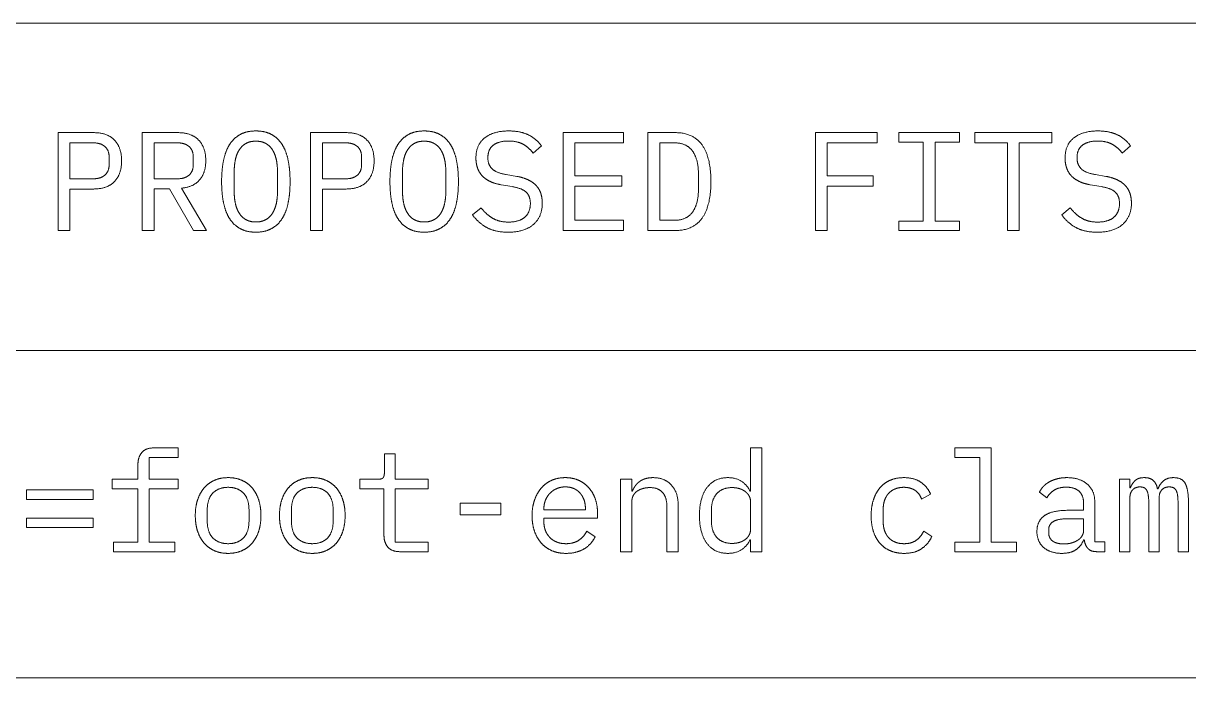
# Model space of a CAD drawing. Header units: millimetres. Extents: x 25 to 584, y 11 to 410.
# Drawn here: x 507.06 to 531.99, y 121.35 to 135.35 of the extents above; entities that cross this region are included whole.
import ezdxf

# ---------------------------------------------------------------- set-up
doc = ezdxf.new("R2010")
doc.units = ezdxf.units.MM
doc.layers.add('dims', color=7, linetype='Continuous', lineweight=5)

msp = doc.modelspace()

# ---------------------------------------------------------------- linework, layer by layer
at = {"layer": 'dims'}
for p, q in [((432.22, 135.35), (566.75, 135.35)), ((507.807, 133.011), (507.807, 130.917)), ((508.569, 133.011), (507.807, 133.011)), ((509.607, 133.011), (509.607, 130.917)), ((510.369, 133.011), (509.607, 133.011)), ((513.207, 133.011), (513.207, 130.917)), ((513.969, 133.011), (513.207, 133.011)), ((518.607, 133.011), (518.607, 130.917)), ((519.897, 133.011), (518.607, 133.011)), ((519.897, 132.792), (519.897, 133.011)), ((520.422, 133.011), (520.422, 130.917)), ((521.007, 133.011), (520.422, 133.011)), ((524.007, 133.011), (524.007, 130.917)), ((525.327, 133.011), (524.007, 133.011)), ((525.327, 132.792), (525.327, 133.011)), ((525.789, 133.011), (525.789, 132.81)), ((527.085, 133.011), (525.789, 133.011)), ((527.085, 132.81), (527.085, 133.011)), ((527.412, 133.011), (527.412, 132.792)), ((529.062, 133.011), (527.412, 133.011)), ((529.062, 132.792), (529.062, 133.011)), ((508.059, 132.024), (508.059, 132.792)), ((508.059, 132.792), (508.563, 132.792)), ((509.859, 132.792), (510.363, 132.792)), ((509.859, 132.024), (509.859, 132.792)), ((513.459, 132.024), (513.459, 132.792)), ((513.459, 132.792), (513.963, 132.792)), ((517.968, 132.573), (518.145, 132.726)), ((518.859, 132.792), (519.897, 132.792)), ((518.859, 132.087), (518.859, 132.792)), ((520.674, 132.792), (520.995, 132.792)), ((520.674, 131.136), (520.674, 132.792)), ((524.259, 132.792), (525.327, 132.792)), ((524.259, 132.087), (524.259, 132.792)), ((525.789, 132.81), (526.311, 132.81)), ((526.311, 132.81), (526.311, 131.118)), ((526.563, 132.81), (527.085, 132.81)), ((526.563, 131.118), (526.563, 132.81)), ((527.412, 132.792), (528.111, 132.792)), ((528.111, 132.792), (528.111, 130.917)), ((528.363, 132.792), (529.062, 132.792)), ((528.363, 130.917), (528.363, 132.792)), ((530.568, 132.573), (530.745, 132.726)), ((508.899, 132.486), (508.899, 132.33)), ((510.699, 132.486), (510.699, 132.33)), ((514.299, 132.486), (514.299, 132.33)), ((511.572, 131.793), (511.572, 132.135)), ((512.502, 132.135), (512.502, 131.793)), ((515.172, 131.793), (515.172, 132.135)), ((516.102, 132.135), (516.102, 131.793)), ((517.617, 132.075), (517.392, 132.114)), ((521.502, 132.126), (521.502, 131.802)), ((530.217, 132.075), (529.992, 132.114)), ((508.563, 132.024), (508.059, 132.024)), ((510.363, 132.024), (509.859, 132.024)), ((513.963, 132.024), (513.459, 132.024)), ((517.284, 131.895), (517.518, 131.856)), ((519.861, 132.087), (518.859, 132.087)), ((518.859, 131.868), (519.861, 131.868)), ((518.859, 131.136), (518.859, 131.868)), ((519.861, 131.868), (519.861, 132.087)), ((525.237, 132.087), (524.259, 132.087)), ((524.259, 131.868), (525.237, 131.868)), ((524.259, 130.917), (524.259, 131.868)), ((525.237, 131.868), (525.237, 132.087)), ((529.884, 131.895), (530.118, 131.856)), ((508.059, 131.805), (508.569, 131.805)), ((508.059, 130.917), (508.059, 131.805)), ((509.859, 130.917), (509.859, 131.811)), ((509.859, 131.811), (510.192, 131.811)), ((510.192, 131.811), (510.702, 130.917)), ((510.984, 130.917), (510.45, 131.823)), ((513.459, 131.805), (513.969, 131.805)), ((513.459, 130.917), (513.459, 131.805)), ((516.855, 131.4), (516.672, 131.25)), ((529.455, 131.4), (529.272, 131.25)), ((519.897, 131.136), (518.859, 131.136)), ((519.897, 130.917), (519.897, 131.136)), ((520.995, 131.136), (520.674, 131.136)), ((525.789, 131.118), (525.789, 130.917)), ((526.311, 131.118), (525.789, 131.118)), ((527.085, 131.118), (526.563, 131.118)), ((527.085, 130.917), (527.085, 131.118)), ((507.807, 130.917), (508.059, 130.917)), ((509.607, 130.917), (509.859, 130.917)), ((510.702, 130.917), (510.984, 130.917)), ((513.207, 130.917), (513.459, 130.917)), ((518.607, 130.917), (519.897, 130.917)), ((520.422, 130.917), (521.007, 130.917)), ((524.007, 130.917), (524.259, 130.917)), ((525.789, 130.917), (527.085, 130.917)), ((528.111, 130.917), (528.363, 130.917)), ((432.22, 128.35), (566.75, 128.35)), ((510.376, 126.266), (509.857, 126.266)), ((510.376, 126.062), (510.376, 126.266)), ((514.786, 126.14), (514.786, 125.735)), ((515.017, 126.14), (514.786, 126.14)), ((515.017, 125.594), (515.017, 126.14)), ((522.619, 126.266), (522.619, 125.342)), ((522.859, 126.266), (522.619, 126.266)), ((522.859, 124.046), (522.859, 126.266)), ((526.984, 126.266), (526.984, 126.062)), ((527.764, 126.266), (526.984, 126.266)), ((527.764, 124.25), (527.764, 126.266)), ((509.515, 125.912), (509.515, 125.594)), ((509.755, 126.062), (510.376, 126.062)), ((509.755, 125.594), (509.755, 126.062)), ((526.984, 126.062), (527.524, 126.062)), ((527.524, 126.062), (527.524, 124.25)), ((508.964, 125.594), (508.964, 125.39)), ((509.515, 125.594), (508.964, 125.594)), ((508.964, 125.39), (509.515, 125.39)), ((509.515, 125.39), (509.515, 124.25)), ((510.376, 125.594), (509.755, 125.594)), ((509.755, 125.39), (510.376, 125.39)), ((509.755, 124.25), (509.755, 125.39)), ((510.376, 125.39), (510.376, 125.594)), ((514.261, 125.594), (514.261, 125.39)), ((514.645, 125.594), (514.261, 125.594)), ((514.261, 125.39), (514.777, 125.39)), ((514.777, 125.39), (514.777, 124.4)), ((515.722, 125.594), (515.017, 125.594)), ((515.017, 125.39), (515.722, 125.39)), ((515.017, 124.25), (515.017, 125.39)), ((515.722, 125.39), (515.722, 125.594)), ((519.839, 125.594), (519.839, 124.046)), ((520.079, 125.594), (519.839, 125.594)), ((520.079, 125.342), (520.079, 125.594)), ((530.506, 125.594), (530.506, 124.046)), ((530.729, 125.594), (530.506, 125.594)), ((530.729, 125.414), (530.729, 125.594)), ((530.74, 125.414), (530.729, 125.414)), ((531.329, 125.387), (531.319, 125.387)), ((507.13, 125.366), (507.13, 125.162)), ((508.559, 125.366), (507.13, 125.366)), ((507.13, 125.162), (508.559, 125.162)), ((508.559, 125.162), (508.559, 125.366)), ((520.09, 125.342), (520.079, 125.342)), ((520.079, 124.046), (520.079, 125.12)), ((522.619, 125.342), (522.607, 125.342)), ((526.276, 125.171), (526.469, 125.273)), ((528.794, 125.318), (528.955, 125.198)), ((530.729, 124.046), (530.729, 125.183)), ((531.355, 124.046), (531.355, 125.183)), ((531.982, 124.046), (531.982, 125.12)), ((510.997, 124.709), (510.997, 124.931)), ((511.891, 124.931), (511.891, 124.709)), ((512.797, 124.709), (512.797, 124.931)), ((513.691, 124.931), (513.691, 124.709)), ((516.409, 125.084), (516.409, 124.832)), ((517.279, 125.084), (516.409, 125.084)), ((517.279, 124.832), (517.279, 125.084)), ((518.197, 124.94), (518.197, 124.961)), ((519.085, 124.94), (518.197, 124.94)), ((519.085, 124.973), (519.085, 124.94)), ((519.344, 124.76), (519.344, 124.874)), ((520.829, 124.997), (520.829, 124.046)), ((521.069, 124.046), (521.069, 125.039)), ((521.782, 124.688), (521.782, 124.952)), ((522.619, 125.099), (522.619, 124.541)), ((525.454, 124.688), (525.454, 124.952)), ((529.739, 124.931), (529.409, 124.931)), ((529.739, 125.084), (529.739, 124.931)), ((529.979, 124.256), (529.979, 125.108)), ((531.134, 125.081), (531.134, 124.046)), ((531.76, 125.081), (531.76, 124.046)), ((507.13, 124.766), (507.13, 124.562)), ((508.559, 124.766), (507.13, 124.766)), ((508.559, 124.562), (508.559, 124.766)), ((516.409, 124.832), (517.279, 124.832)), ((518.197, 124.76), (519.344, 124.76)), ((518.197, 124.688), (518.197, 124.76)), ((529.409, 124.751), (529.739, 124.751)), ((529.739, 124.751), (529.739, 124.496)), ((507.13, 124.562), (508.559, 124.562)), ((519.292, 124.367), (519.115, 124.487)), ((526.492, 124.37), (526.321, 124.487)), ((528.994, 124.454), (528.994, 124.517)), ((508.994, 124.25), (508.994, 124.046)), ((509.515, 124.25), (508.994, 124.25)), ((510.307, 124.25), (509.755, 124.25)), ((510.307, 124.046), (510.307, 124.25)), ((515.722, 124.25), (515.017, 124.25)), ((515.722, 124.046), (515.722, 124.25)), ((522.607, 124.298), (522.619, 124.298)), ((522.619, 124.298), (522.619, 124.046)), ((526.984, 124.25), (526.984, 124.046)), ((527.524, 124.25), (526.984, 124.25)), ((528.304, 124.25), (527.764, 124.25)), ((528.304, 124.046), (528.304, 124.25)), ((529.739, 124.298), (529.754, 124.298)), ((530.194, 124.256), (529.979, 124.256)), ((530.194, 124.046), (530.194, 124.256)), ((508.994, 124.046), (510.307, 124.046)), ((515.119, 124.046), (515.722, 124.046)), ((519.839, 124.046), (520.079, 124.046)), ((520.829, 124.046), (521.069, 124.046)), ((522.619, 124.046), (522.859, 124.046)), ((526.984, 124.046), (528.304, 124.046)), ((530.029, 124.046), (530.194, 124.046)), ((530.506, 124.046), (530.729, 124.046)), ((531.134, 124.046), (531.355, 124.046)), ((531.76, 124.046), (531.982, 124.046)), ((432.22, 121.35), (566.75, 121.35))]:
    msp.add_line(p, q, dxfattribs=at)
for points in [[(508.569, 133.011), (508.86, 133.011), (509.013, 132.852)], [(509.013, 132.852), (509.166, 132.693), (509.166, 132.408)], [(510.369, 133.011), (510.66, 133.011), (510.813, 132.852)], [(510.813, 132.852), (510.966, 132.693), (510.966, 132.408)], [(511.479, 132.762), (511.569, 132.9), (511.707, 132.974)], [(511.707, 132.974), (511.845, 133.047), (512.037, 133.047)], [(512.037, 133.047), (512.229, 133.047), (512.367, 132.974)], [(512.367, 132.974), (512.505, 132.9), (512.595, 132.762)], [(513.969, 133.011), (514.26, 133.011), (514.413, 132.852)], [(514.413, 132.852), (514.566, 132.693), (514.566, 132.408)], [(515.079, 132.762), (515.169, 132.9), (515.307, 132.974)], [(515.307, 132.974), (515.445, 133.047), (515.637, 133.047)], [(515.637, 133.047), (515.829, 133.047), (515.967, 132.974)], [(515.967, 132.974), (516.105, 132.9), (516.195, 132.762)], [(516.744, 132.465), (516.744, 132.753), (516.933, 132.9)], [(516.933, 132.9), (517.122, 133.047), (517.443, 133.047)], [(517.443, 133.047), (517.695, 133.047), (517.867, 132.963)], [(517.867, 132.963), (518.04, 132.879), (518.145, 132.726)], [(521.007, 133.011), (521.391, 133.011), (521.58, 132.747)], [(529.344, 132.465), (529.344, 132.753), (529.533, 132.9)], [(529.533, 132.9), (529.722, 133.047), (530.043, 133.047)], [(530.043, 133.047), (530.295, 133.047), (530.467, 132.963)], [(530.467, 132.963), (530.64, 132.879), (530.745, 132.726)], [(508.811, 132.712), (508.722, 132.792), (508.563, 132.792)], [(508.899, 132.486), (508.899, 132.633), (508.811, 132.712)], [(510.611, 132.712), (510.522, 132.792), (510.363, 132.792)], [(510.699, 132.486), (510.699, 132.633), (510.611, 132.712)], [(511.347, 132.422), (511.389, 132.624), (511.479, 132.762)], [(511.68, 132.639), (511.623, 132.549), (511.597, 132.42)], [(511.824, 132.779), (511.737, 132.729), (511.68, 132.639)], [(512.037, 132.828), (511.911, 132.828), (511.824, 132.779)], [(512.25, 132.779), (512.163, 132.828), (512.037, 132.828)], [(512.394, 132.639), (512.337, 132.729), (512.25, 132.779)], [(512.477, 132.42), (512.451, 132.549), (512.394, 132.639)], [(512.595, 132.762), (512.685, 132.624), (512.727, 132.422)], [(514.211, 132.712), (514.122, 132.792), (513.963, 132.792)], [(514.299, 132.486), (514.299, 132.633), (514.211, 132.712)], [(514.947, 132.422), (514.989, 132.624), (515.079, 132.762)], [(515.28, 132.639), (515.223, 132.549), (515.197, 132.42)], [(515.424, 132.779), (515.337, 132.729), (515.28, 132.639)], [(515.637, 132.828), (515.511, 132.828), (515.424, 132.779)], [(515.85, 132.779), (515.763, 132.828), (515.637, 132.828)], [(515.994, 132.639), (515.937, 132.729), (515.85, 132.779)], [(516.077, 132.42), (516.051, 132.549), (515.994, 132.639)], [(516.195, 132.762), (516.285, 132.624), (516.327, 132.422)], [(517.113, 132.741), (516.999, 132.651), (516.999, 132.471)], [(517.44, 132.831), (517.227, 132.831), (517.113, 132.741)], [(517.758, 132.759), (517.635, 132.831), (517.44, 132.831)], [(517.968, 132.573), (517.881, 132.687), (517.758, 132.759)], [(521.375, 132.618), (521.247, 132.792), (520.995, 132.792)], [(521.502, 132.126), (521.502, 132.444), (521.375, 132.618)], [(521.58, 132.747), (521.769, 132.483), (521.769, 131.964)], [(529.713, 132.741), (529.599, 132.651), (529.599, 132.471)], [(530.04, 132.831), (529.827, 132.831), (529.713, 132.741)], [(530.358, 132.759), (530.235, 132.831), (530.04, 132.831)], [(530.568, 132.573), (530.481, 132.687), (530.358, 132.759)], [(509.166, 132.408), (509.166, 132.123), (509.013, 131.964)], [(510.966, 132.408), (510.966, 132.153), (510.834, 132)], [(511.305, 131.964), (511.305, 132.219), (511.347, 132.422)], [(511.597, 132.42), (511.572, 132.291), (511.572, 132.135)], [(512.502, 132.135), (512.502, 132.291), (512.477, 132.42)], [(512.727, 132.422), (512.769, 132.219), (512.769, 131.964)], [(514.566, 132.408), (514.566, 132.123), (514.413, 131.964)], [(514.905, 131.964), (514.905, 132.219), (514.947, 132.422)], [(515.197, 132.42), (515.172, 132.291), (515.172, 132.135)], [(516.102, 132.135), (516.102, 132.291), (516.077, 132.42)], [(516.327, 132.422), (516.369, 132.219), (516.369, 131.964)], [(516.771, 132.275), (516.744, 132.366), (516.744, 132.465)], [(516.999, 132.471), (516.999, 132.33), (517.085, 132.241)], [(529.371, 132.275), (529.344, 132.366), (529.344, 132.465)], [(529.599, 132.471), (529.599, 132.33), (529.685, 132.241)], [(508.563, 132.024), (508.722, 132.024), (508.811, 132.104)], [(508.811, 132.104), (508.899, 132.183), (508.899, 132.33)], [(510.363, 132.024), (510.522, 132.024), (510.611, 132.104)], [(510.611, 132.104), (510.699, 132.183), (510.699, 132.33)], [(513.963, 132.024), (514.122, 132.024), (514.211, 132.104)], [(514.211, 132.104), (514.299, 132.183), (514.299, 132.33)], [(516.861, 132.106), (516.798, 132.183), (516.771, 132.275)], [(517.028, 131.976), (516.924, 132.03), (516.861, 132.106)], [(517.085, 132.241), (517.17, 132.153), (517.392, 132.114)], [(529.461, 132.106), (529.398, 132.183), (529.371, 132.275)], [(529.628, 131.976), (529.524, 132.03), (529.461, 132.106)], [(529.685, 132.241), (529.77, 132.153), (529.992, 132.114)], [(509.013, 131.964), (508.86, 131.805), (508.569, 131.805)], [(510.834, 132), (510.702, 131.847), (510.45, 131.823)], [(511.347, 131.505), (511.305, 131.706), (511.305, 131.964)], [(512.769, 131.964), (512.769, 131.706), (512.727, 131.505)], [(514.413, 131.964), (514.26, 131.805), (513.969, 131.805)], [(514.947, 131.505), (514.905, 131.706), (514.905, 131.964)], [(516.369, 131.964), (516.369, 131.706), (516.327, 131.505)], [(517.284, 131.895), (517.131, 131.922), (517.028, 131.976)], [(517.821, 131.735), (517.734, 131.82), (517.518, 131.856)], [(517.617, 132.075), (517.77, 132.048), (517.875, 131.994)], [(517.875, 131.994), (517.98, 131.94), (518.045, 131.865)], [(518.045, 131.865), (518.109, 131.79), (518.136, 131.697)], [(521.769, 131.964), (521.769, 131.445), (521.58, 131.181)], [(529.884, 131.895), (529.731, 131.922), (529.628, 131.976)], [(530.421, 131.735), (530.334, 131.82), (530.118, 131.856)], [(530.217, 132.075), (530.37, 132.048), (530.475, 131.994)], [(530.475, 131.994), (530.58, 131.94), (530.645, 131.865)], [(530.645, 131.865), (530.709, 131.79), (530.736, 131.697)], [(511.572, 131.793), (511.572, 131.634), (511.597, 131.507)], [(512.477, 131.507), (512.502, 131.634), (512.502, 131.793)], [(515.172, 131.793), (515.172, 131.634), (515.197, 131.507)], [(516.077, 131.507), (516.102, 131.634), (516.102, 131.793)], [(517.908, 131.496), (517.908, 131.649), (517.821, 131.735)], [(518.136, 131.697), (518.163, 131.604), (518.163, 131.502)], [(521.375, 131.31), (521.502, 131.484), (521.502, 131.802)], [(530.508, 131.496), (530.508, 131.649), (530.421, 131.735)], [(530.736, 131.697), (530.763, 131.604), (530.763, 131.502)], [(511.479, 131.166), (511.389, 131.304), (511.347, 131.505)], [(511.597, 131.507), (511.623, 131.379), (511.68, 131.289)], [(512.394, 131.289), (512.451, 131.379), (512.477, 131.507)], [(512.727, 131.505), (512.685, 131.304), (512.595, 131.166)], [(515.079, 131.166), (514.989, 131.304), (514.947, 131.505)], [(515.197, 131.507), (515.223, 131.379), (515.28, 131.289)], [(515.994, 131.289), (516.051, 131.379), (516.077, 131.507)], [(516.327, 131.505), (516.285, 131.304), (516.195, 131.166)], [(516.855, 131.4), (516.978, 131.247), (517.115, 131.172)], [(517.788, 131.202), (517.908, 131.307), (517.908, 131.496)], [(518.163, 131.502), (518.163, 131.211), (517.972, 131.046)], [(529.455, 131.4), (529.578, 131.247), (529.715, 131.172)], [(530.388, 131.202), (530.508, 131.307), (530.508, 131.496)], [(530.763, 131.502), (530.763, 131.211), (530.572, 131.046)], [(511.707, 130.955), (511.569, 131.028), (511.479, 131.166)], [(511.68, 131.289), (511.737, 131.199), (511.824, 131.15)], [(511.824, 131.15), (511.911, 131.1), (512.037, 131.1)], [(512.037, 131.1), (512.163, 131.1), (512.25, 131.15)], [(512.25, 131.15), (512.337, 131.199), (512.394, 131.289)], [(512.595, 131.166), (512.505, 131.028), (512.367, 130.955)], [(515.307, 130.955), (515.169, 131.028), (515.079, 131.166)], [(515.28, 131.289), (515.337, 131.199), (515.424, 131.15)], [(515.424, 131.15), (515.511, 131.1), (515.637, 131.1)], [(515.637, 131.1), (515.763, 131.1), (515.85, 131.15)], [(515.85, 131.15), (515.937, 131.199), (515.994, 131.289)], [(516.195, 131.166), (516.105, 131.028), (515.967, 130.955)], [(516.969, 130.985), (516.789, 131.088), (516.672, 131.25)], [(517.115, 131.172), (517.251, 131.097), (517.44, 131.097)], [(517.44, 131.097), (517.668, 131.097), (517.788, 131.202)], [(520.995, 131.136), (521.247, 131.136), (521.375, 131.31)], [(521.58, 131.181), (521.391, 130.917), (521.007, 130.917)], [(529.569, 130.985), (529.389, 131.088), (529.272, 131.25)], [(529.715, 131.172), (529.851, 131.097), (530.04, 131.097)], [(530.04, 131.097), (530.268, 131.097), (530.388, 131.202)], [(512.037, 130.881), (511.845, 130.881), (511.707, 130.955)], [(512.367, 130.955), (512.229, 130.881), (512.037, 130.881)], [(515.637, 130.881), (515.445, 130.881), (515.307, 130.955)], [(515.967, 130.955), (515.829, 130.881), (515.637, 130.881)], [(517.431, 130.881), (517.149, 130.881), (516.969, 130.985)], [(517.972, 131.046), (517.782, 130.881), (517.431, 130.881)], [(530.031, 130.881), (529.749, 130.881), (529.569, 130.985)], [(530.572, 131.046), (530.382, 130.881), (530.031, 130.881)], [(509.515, 125.912), (509.515, 126.068), (509.598, 126.167)], [(509.598, 126.167), (509.68, 126.266), (509.857, 126.266)], [(511.152, 125.573), (511.282, 125.63), (511.444, 125.63)], [(511.444, 125.63), (511.606, 125.63), (511.737, 125.573)], [(512.952, 125.573), (513.082, 125.63), (513.244, 125.63)], [(513.244, 125.63), (513.406, 125.63), (513.537, 125.573)], [(514.645, 125.594), (514.724, 125.594), (514.755, 125.625)], [(514.755, 125.625), (514.786, 125.657), (514.786, 125.735)], [(518.367, 125.573), (518.497, 125.63), (518.656, 125.63)], [(518.656, 125.63), (518.812, 125.63), (518.94, 125.573)], [(520.363, 125.606), (520.435, 125.63), (520.531, 125.63)], [(520.531, 125.63), (520.774, 125.63), (520.921, 125.475)], [(521.685, 125.417), (521.845, 125.63), (522.13, 125.63)], [(522.13, 125.63), (522.457, 125.63), (522.607, 125.342)], [(525.601, 125.573), (525.73, 125.63), (525.895, 125.63)], [(525.895, 125.63), (526.12, 125.63), (526.261, 125.531)], [(529.171, 125.604), (529.267, 125.63), (529.384, 125.63)], [(529.384, 125.63), (529.657, 125.63), (529.818, 125.492)], [(530.842, 125.567), (530.909, 125.63), (531.037, 125.63)], [(531.037, 125.63), (531.172, 125.63), (531.238, 125.562)], [(531.448, 125.561), (531.526, 125.63), (531.664, 125.63)], [(531.664, 125.63), (531.854, 125.63), (531.918, 125.498)], [(510.79, 125.153), (510.839, 125.303), (510.93, 125.409)], [(510.93, 125.409), (511.021, 125.516), (511.152, 125.573)], [(511.444, 125.423), (511.244, 125.423), (511.12, 125.303)], [(511.768, 125.303), (511.645, 125.423), (511.444, 125.423)], [(511.737, 125.573), (511.867, 125.516), (511.959, 125.409)], [(511.959, 125.409), (512.05, 125.303), (512.098, 125.153)], [(512.59, 125.153), (512.639, 125.303), (512.73, 125.409)], [(512.73, 125.409), (512.821, 125.516), (512.952, 125.573)], [(513.244, 125.423), (513.044, 125.423), (512.92, 125.303)], [(513.568, 125.303), (513.445, 125.423), (513.244, 125.423)], [(513.537, 125.573), (513.667, 125.516), (513.759, 125.409)], [(513.759, 125.409), (513.85, 125.303), (513.898, 125.153)], [(517.998, 125.153), (518.05, 125.303), (518.143, 125.409)], [(518.143, 125.409), (518.236, 125.516), (518.367, 125.573)], [(518.473, 125.396), (518.389, 125.36), (518.328, 125.297)], [(518.656, 125.432), (518.557, 125.432), (518.473, 125.396)], [(518.832, 125.399), (518.752, 125.432), (518.656, 125.432)], [(518.967, 125.304), (518.911, 125.366), (518.832, 125.399)], [(518.94, 125.573), (519.067, 125.516), (519.157, 125.415)], [(519.157, 125.415), (519.247, 125.315), (519.295, 125.177)], [(520.09, 125.342), (520.114, 125.399), (520.15, 125.451)], [(520.15, 125.451), (520.186, 125.504), (520.239, 125.543)], [(520.321, 125.399), (520.252, 125.381), (520.198, 125.345)], [(520.239, 125.543), (520.291, 125.582), (520.363, 125.606)], [(520.462, 125.417), (520.39, 125.417), (520.321, 125.399)], [(520.735, 125.313), (520.642, 125.417), (520.462, 125.417)], [(520.921, 125.475), (521.069, 125.321), (521.069, 125.039)], [(521.524, 124.82), (521.524, 125.204), (521.685, 125.417)], [(522.224, 125.417), (522.014, 125.417), (521.898, 125.289)], [(522.376, 125.396), (522.304, 125.417), (522.224, 125.417)], [(522.502, 125.334), (522.449, 125.375), (522.376, 125.396)], [(525.244, 125.153), (525.292, 125.303), (525.382, 125.409)], [(525.382, 125.409), (525.472, 125.516), (525.601, 125.573)], [(525.708, 125.388), (525.625, 125.354), (525.568, 125.291)], [(525.895, 125.423), (525.79, 125.423), (525.708, 125.388)], [(526.137, 125.357), (526.039, 125.423), (525.895, 125.423)], [(526.261, 125.531), (526.402, 125.432), (526.469, 125.273)], [(528.794, 125.318), (528.824, 125.378), (528.874, 125.435)], [(528.874, 125.435), (528.925, 125.492), (529, 125.535)], [(529, 125.535), (529.075, 125.579), (529.171, 125.604)], [(529.369, 125.426), (529.214, 125.426), (529.114, 125.364)], [(529.642, 125.34), (529.546, 125.426), (529.369, 125.426)], [(529.818, 125.492), (529.979, 125.354), (529.979, 125.108)], [(530.79, 125.37), (530.729, 125.309), (530.729, 125.183)], [(530.74, 125.414), (530.776, 125.504), (530.842, 125.567)], [(530.947, 125.432), (530.851, 125.432), (530.79, 125.37)], [(531.093, 125.355), (531.052, 125.432), (530.947, 125.432)], [(531.238, 125.562), (531.304, 125.495), (531.319, 125.387)], [(531.329, 125.387), (531.37, 125.492), (531.448, 125.561)], [(531.415, 125.37), (531.355, 125.309), (531.355, 125.183)], [(531.571, 125.432), (531.475, 125.432), (531.415, 125.37)], [(531.72, 125.355), (531.679, 125.432), (531.571, 125.432)], [(531.918, 125.498), (531.982, 125.366), (531.982, 125.12)], [(510.742, 124.82), (510.742, 125.003), (510.79, 125.153)], [(511.12, 125.303), (510.997, 125.183), (510.997, 124.931)], [(511.891, 124.931), (511.891, 125.183), (511.768, 125.303)], [(512.098, 125.153), (512.146, 125.003), (512.146, 124.82)], [(512.542, 124.82), (512.542, 125.003), (512.59, 125.153)], [(512.92, 125.303), (512.797, 125.183), (512.797, 124.931)], [(513.691, 124.931), (513.691, 125.183), (513.568, 125.303)], [(513.898, 125.153), (513.946, 125.003), (513.946, 124.82)], [(517.945, 124.817), (517.945, 125.003), (517.998, 125.153)], [(518.232, 125.148), (518.197, 125.063), (518.197, 124.961)], [(518.328, 125.297), (518.266, 125.234), (518.232, 125.148)], [(519.054, 125.159), (519.022, 125.243), (518.967, 125.304)], [(519.085, 124.973), (519.085, 125.075), (519.054, 125.159)], [(519.295, 125.177), (519.344, 125.039), (519.344, 124.874)], [(520.111, 125.252), (520.079, 125.195), (520.079, 125.12)], [(520.198, 125.345), (520.144, 125.309), (520.111, 125.252)], [(520.829, 124.997), (520.829, 125.21), (520.735, 125.313)], [(521.898, 125.289), (521.782, 125.162), (521.782, 124.952)], [(522.588, 125.235), (522.556, 125.294), (522.502, 125.334)], [(522.619, 125.099), (522.619, 125.177), (522.588, 125.235)], [(525.196, 124.82), (525.196, 125.003), (525.244, 125.153)], [(525.483, 125.141), (525.454, 125.054), (525.454, 124.952)], [(525.568, 125.291), (525.511, 125.228), (525.483, 125.141)], [(526.276, 125.171), (526.234, 125.291), (526.137, 125.357)], [(529.114, 125.364), (529.015, 125.303), (528.955, 125.198)], [(529.739, 125.084), (529.739, 125.255), (529.642, 125.34)], [(531.134, 125.081), (531.134, 125.279), (531.093, 125.355)], [(531.76, 125.081), (531.76, 125.279), (531.72, 125.355)], [(528.9, 124.814), (529.057, 124.931), (529.409, 124.931)], [(510.79, 124.485), (510.742, 124.634), (510.742, 124.82)], [(510.997, 124.709), (510.997, 124.457), (511.12, 124.337)], [(511.768, 124.337), (511.891, 124.457), (511.891, 124.709)], [(512.146, 124.82), (512.146, 124.634), (512.098, 124.485)], [(512.59, 124.485), (512.542, 124.634), (512.542, 124.82)], [(512.797, 124.709), (512.797, 124.457), (512.92, 124.337)], [(513.568, 124.337), (513.691, 124.457), (513.691, 124.709)], [(513.946, 124.82), (513.946, 124.634), (513.898, 124.485)], [(517.996, 124.485), (517.945, 124.634), (517.945, 124.817)], [(518.197, 124.688), (518.197, 124.586), (518.23, 124.499)], [(521.685, 124.223), (521.524, 124.436), (521.524, 124.82)], [(521.782, 124.688), (521.782, 124.478), (521.898, 124.35)], [(525.243, 124.487), (525.196, 124.637), (525.196, 124.82)], [(525.454, 124.688), (525.454, 124.586), (525.483, 124.499)], [(528.742, 124.481), (528.742, 124.697), (528.9, 124.814)], [(529.093, 124.691), (528.994, 124.631), (528.994, 124.517)], [(529.409, 124.751), (529.192, 124.751), (529.093, 124.691)], [(510.93, 124.23), (510.839, 124.337), (510.79, 124.485)], [(512.098, 124.485), (512.05, 124.337), (511.959, 124.23)], [(512.73, 124.23), (512.639, 124.337), (512.59, 124.485)], [(513.898, 124.485), (513.85, 124.337), (513.759, 124.23)], [(514.86, 124.145), (514.777, 124.244), (514.777, 124.4)], [(518.142, 124.23), (518.047, 124.337), (517.996, 124.485)], [(518.23, 124.499), (518.264, 124.412), (518.325, 124.349)], [(518.941, 124.289), (519.055, 124.361), (519.115, 124.487)], [(522.502, 124.305), (522.556, 124.346), (522.588, 124.404)], [(522.588, 124.404), (522.619, 124.463), (522.619, 124.541)], [(525.379, 124.232), (525.289, 124.337), (525.243, 124.487)], [(525.483, 124.499), (525.511, 124.412), (525.568, 124.349)], [(526.159, 124.289), (526.261, 124.361), (526.321, 124.487)], [(528.886, 124.136), (528.742, 124.262), (528.742, 124.481)], [(528.994, 124.454), (528.994, 124.334), (529.08, 124.272)], [(529.618, 124.293), (529.675, 124.331), (529.707, 124.383)], [(529.707, 124.383), (529.739, 124.436), (529.739, 124.496)], [(511.152, 124.067), (511.021, 124.124), (510.93, 124.23)], [(511.12, 124.337), (511.244, 124.217), (511.444, 124.217)], [(511.444, 124.217), (511.645, 124.217), (511.768, 124.337)], [(511.959, 124.23), (511.867, 124.124), (511.737, 124.067)], [(512.952, 124.067), (512.821, 124.124), (512.73, 124.23)], [(512.92, 124.337), (513.044, 124.217), (513.244, 124.217)], [(513.244, 124.217), (513.445, 124.217), (513.568, 124.337)], [(513.759, 124.23), (513.667, 124.124), (513.537, 124.067)], [(515.119, 124.046), (514.942, 124.046), (514.86, 124.145)], [(518.37, 124.067), (518.236, 124.124), (518.142, 124.23)], [(518.325, 124.349), (518.386, 124.286), (518.475, 124.251)], [(518.475, 124.251), (518.564, 124.217), (518.671, 124.217)], [(518.671, 124.217), (518.827, 124.217), (518.941, 124.289)], [(519.292, 124.367), (519.224, 124.211), (519.063, 124.11)], [(522.13, 124.01), (521.845, 124.01), (521.685, 124.223)], [(521.898, 124.35), (522.014, 124.223), (522.224, 124.223)], [(522.607, 124.298), (522.457, 124.01), (522.13, 124.01)], [(522.224, 124.223), (522.304, 124.223), (522.376, 124.244)], [(522.376, 124.244), (522.449, 124.265), (522.502, 124.305)], [(525.6, 124.068), (525.469, 124.127), (525.379, 124.232)], [(525.568, 124.349), (525.625, 124.286), (525.709, 124.251)], [(525.709, 124.251), (525.794, 124.217), (525.901, 124.217)], [(525.901, 124.217), (526.057, 124.217), (526.159, 124.289)], [(526.492, 124.37), (526.424, 124.214), (526.278, 124.112)], [(529.274, 124.01), (529.03, 124.01), (528.886, 124.136)], [(529.08, 124.272), (529.165, 124.211), (529.315, 124.211)], [(529.315, 124.211), (529.409, 124.211), (529.485, 124.233)], [(529.485, 124.233), (529.561, 124.256), (529.618, 124.293)], [(529.739, 124.298), (529.687, 124.163), (529.575, 124.086)], [(529.829, 124.118), (529.769, 124.19), (529.754, 124.298)], [(511.444, 124.01), (511.282, 124.01), (511.152, 124.067)], [(511.737, 124.067), (511.606, 124.01), (511.444, 124.01)], [(513.244, 124.01), (513.082, 124.01), (512.952, 124.067)], [(513.537, 124.067), (513.406, 124.01), (513.244, 124.01)], [(518.671, 124.01), (518.504, 124.01), (518.37, 124.067)], [(519.063, 124.11), (518.902, 124.01), (518.671, 124.01)], [(525.899, 124.01), (525.73, 124.01), (525.6, 124.068)], [(526.278, 124.112), (526.132, 124.01), (525.899, 124.01)], [(529.575, 124.086), (529.462, 124.01), (529.274, 124.01)], [(530.029, 124.046), (529.889, 124.046), (529.829, 124.118)]]:
    msp.add_open_spline(points, degree=2, dxfattribs=at)

doc.saveas('drawing.dxf')
